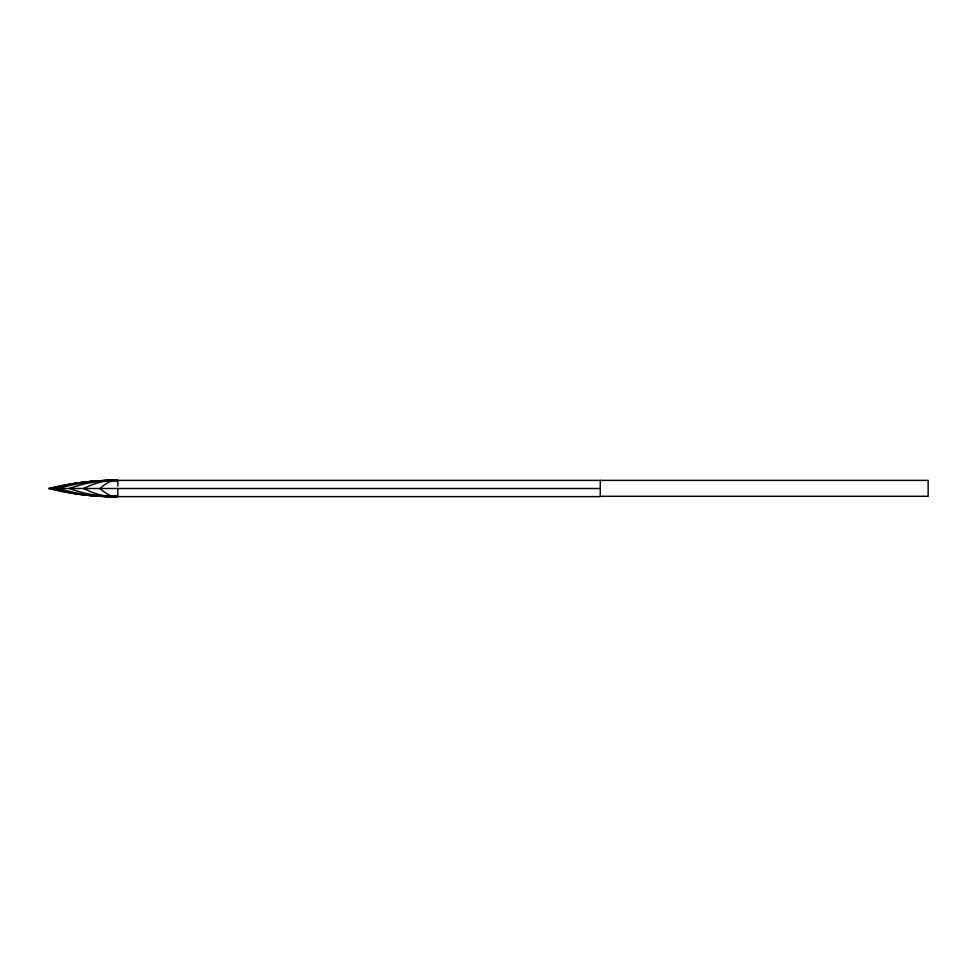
<?xml version="1.0" encoding="UTF-8"?>
<svg xmlns="http://www.w3.org/2000/svg" width="977" height="977" viewBox="0 0 977 977"><rect width="100%" height="100%" fill="white"/><g stroke="black" fill="none" stroke-linecap="round" stroke-linejoin="round"><path stroke-width="1.47" d="M117.802 496.389L114.846 496.524A244.201 65.056 90 0 1 111.891 495.913M117.802 488.5L117.802 496.621L106.2 496.524A266.281 266.281 0 0 1 48.85 488.5A266.281 266.281 0 0 1 106.2 480.476L117.802 480.379L114.846 480.476A244.201 65.056 90 0 0 100.228 488.5A244.201 65.056 -90 0 0 114.846 496.524M84.266 482.186A265.255 256.572 -90 0 1 106.603 480.476L112.196 480.366M111.183 480.379L928.15 480.379L928.15 496.292L600.269 496.292M48.85 488.5L600.269 488.5M111.183 496.621L600.269 496.621L600.269 480.379M112.001 480.366L117.802 480.379L109.644 480.476A257.488 184.226 90 0 0 69.306 488.5A257.488 184.226 -90 0 0 109.644 496.524L117.802 496.621L112.001 496.634A251.321 128.182 -90 0 1 83.656 488.5A251.321 128.182 -90 0 1 112.05 480.476A251.321 128.182 90 0 0 106.31 481.075M117.802 480.379L107.775 480.476A262.251 228.349 -90 0 0 58.229 488.5A262.251 228.349 -90 0 0 107.775 496.524L117.802 496.621L106.603 496.524A265.255 256.572 -90 0 1 84.266 494.814M116.116 480.379L117.802 480.611L117.802 486.033M52.599 488.146A265.255 256.572 -90 0 1 55.323 487.462M56.678 487.132A265.255 256.572 -90 0 1 82.874 482.357M82.874 494.643A265.255 256.572 -90 0 1 56.678 489.868M55.323 489.538A265.255 256.572 -90 0 1 52.599 488.854M106.603 480.476A265.255 256.572 90 0 0 51.244 488.5A265.255 256.572 90 0 0 106.603 496.524M109.644 496.524A257.488 184.226 90 0 1 101.486 495.925"/></g></svg>
